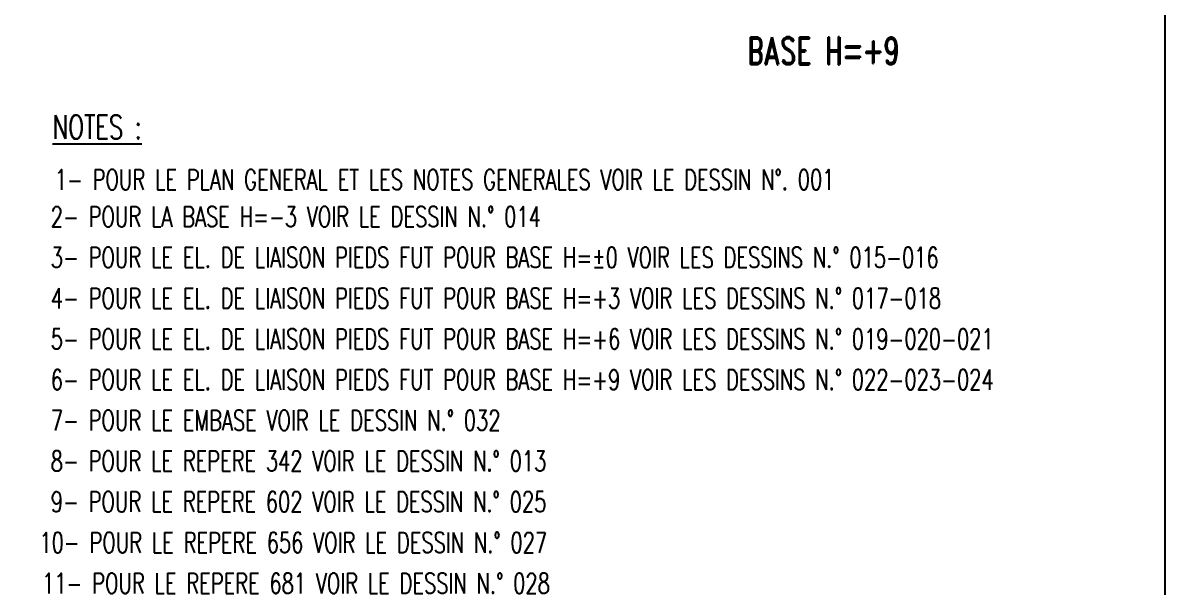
# Model space of a CAD drawing. Extents: x 669586 to 685806, y -4580 to 6900.
# Drawn here: x 682441 to 685806, y -2127 to -465 of the extents above; entities that cross this region are included whole.
import ezdxf

# ---------------------------------------------------------------- set-up
doc = ezdxf.new("R2010")
doc.units = 0
doc.header["$LTSCALE"] = 200
doc.header["$MEASUREMENT"] = 0
for name, color, linetype in [('LM', 7, 'CONTINUOUS'), ('LS', 7, 'CONTINUOUS'), ('NOTATION', 2, 'CONTINUOUS')]:
    doc.layers.add(name, color=color, linetype=linetype)
doc.styles.add('RD', font='ROMAND8.SHX', dxfattribs={"width": 0.7})
doc.styles.add('RS', font='ROMANS8.shx', dxfattribs={"width": 0.7})

msp = doc.modelspace()

# ---------------------------------------------------------------- linework, layer by layer
at = {"layer": 'LS', "color": 8}
msp.add_lwpolyline([(669586.361, 6899.738), (669586.361, -4580.262), (682306.361, -4580.262), (682306.361, -2980.262), (685806.361, -2980.262), (685806.361, 6899.738), (669586.361, 6899.738)], close=True, dxfattribs=at)

# ---------------------------------------------------------------- texts
at = {"layer": 'LM', "color": 0, "style": 'RS', "width": 0.7}
msp.add_text('1- POUR LE PLAN GENERAL ET LES NOTES GENERALES VOIR LE DESSIN N%%D. 001', height=60, dxfattribs=at).set_placement((682535.32, -956.51))
at = {"layer": 'LM', "style": 'RS', "width": 0.7}
for s, p in [('2- POUR LA BASE H=-3 VOIR LE DESSIN N.° 014', (682523.709, -1066)), ('3- POUR LE EL. DE LIAISON PIEDS FUT POUR BASE H=%%P0 VOIR LES DESSINS N.° 015-016', (682523.709, -1186)), ('4- POUR LE EL. DE LIAISON PIEDS FUT POUR BASE H=+3 VOIR LES DESSINS N.° 017-018', (682523.709, -1306)), ('5- POUR LE EL. DE LIAISON PIEDS FUT POUR BASE H=+6 VOIR LES DESSINS N.° 019-020-021', (682523.709, -1426)), ('6- POUR LE EL. DE LIAISON PIEDS FUT POUR BASE H=+9 VOIR LES DESSINS N.° 022-023-024', (682523.709, -1546)), ('7- POUR LE EMBASE VOIR LE DESSIN N.° 032', (682523.709, -1666)), ('8- POUR LE REPERE 342 VOIR LE DESSIN N.° 013', (682523.709, -1786)), ('9- POUR LE REPERE 602 VOIR LE DESSIN N.° 025', (682523.709, -1906)), ('10- POUR LE REPERE 656 VOIR LE DESSIN N.° 027', (682490.136, -2026)), ('11- POUR LE REPERE 681 VOIR LE DESSIN N.° 028', (682498.136, -2146))]:
    msp.add_text(s, height=60, dxfattribs=at).set_placement(p)
at = {"layer": 'LS', "color": 3, "insert": (684800.099, -546.93), "char_height": 80, "attachment_point": 5, "style": 'RD'}
msp.add_mtext('BASE H=+9', dxfattribs=at)
at = {"layer": 'NOTATION', "color": 0, "style": 'RS', "width": 0.7}
msp.add_text('%%uNOTES :', height=70, dxfattribs=at).set_placement((682529.165, -806.708))

doc.saveas('drawing.dxf')
